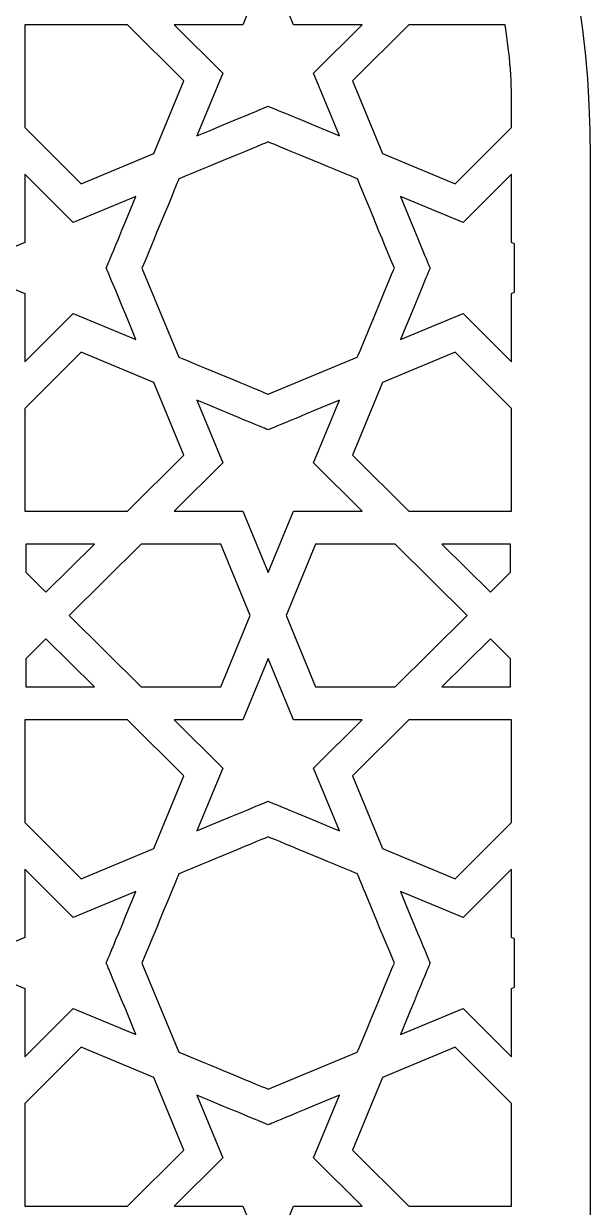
# Model space of a CAD drawing. Header units: millimetres. Extents: x -47 to 47, y -100 to 100.
# Drawn here: x 21 to 47.1, y 4.6 to 59.3 of the extents above; entities that cross this region are included whole.
import ezdxf

# ---------------------------------------------------------------- set-up
doc = ezdxf.new("R2010")
doc.units = ezdxf.units.MM
doc.header["$MEASUREMENT"] = 0
doc.layers.add('layer 1', color=7, linetype='Continuous')

msp = doc.modelspace()

# ---------------------------------------------------------------- linework, layer by layer
at = {"layer": 'layer 1', "color": 250}
for points, knots in [([(0.1101, 100.1639), (-25.8829, 100.1639), (-46.9195, 79.1295), (-46.9195, 53.134), (-46.9195, 53.134), (-46.9195, 53.134), (-46.9195, -99.8361), (-46.9195, -99.8361), (-46.9195, -99.8361), (-46.9195, -99.8361), (47.1403, -99.8361), (47.1403, -99.8361), (47.1403, -99.8361), (47.1403, -99.8361), (47.1403, 53.134), (47.1403, 53.134), (47.1403, 53.134), (47.1403, 79.1164), (26.1165, 100.1639), (0.1101, 100.1639)], [0, 0, 0, 0, 0.1666667, 0.1666667, 0.1666667, 0.1666667, 0.3333333, 0.3333333, 0.3333333, 0.3333333, 0.5, 0.5, 0.5, 0.5, 0.6666667, 0.6666667, 0.6666667, 0.6666667, 1, 1, 1, 1]), ([(32.2753, 55.4757), (32.0657, 55.3879), (32.4785, 55.559), (28.9807, 54.1094), (28.9807, 54.1094), (28.9807, 54.1094), (30.1798, 57.0004), (30.1798, 57.0004), (30.1798, 57.0004), (30.1798, 57.0004), (27.9389, 59.231), (27.9389, 59.231), (27.9389, 59.231), (27.9389, 59.231), (31.1037, 59.231), (31.1037, 59.231), (31.1037, 59.231), (31.1037, 59.231), (32.2753, 62.0607), (32.2753, 62.0607), (32.2753, 62.0607), (32.2753, 62.0607), (33.4472, 59.231), (33.4472, 59.231), (33.4472, 59.231), (33.4472, 59.231), (36.612, 59.231), (36.612, 59.231), (36.612, 59.231), (36.612, 59.231), (34.3708, 57.0004), (34.3708, 57.0004), (34.3708, 57.0004), (34.3708, 57.0004), (35.5702, 54.1094), (35.5702, 54.1094), (35.5702, 54.1094), (32.1807, 55.5145), (32.506, 55.3791), (32.2753, 55.4757)], [0, 0, 0, 0, 0.0909091, 0.0909091, 0.0909091, 0.0909091, 0.1818182, 0.1818182, 0.1818182, 0.1818182, 0.2727273, 0.2727273, 0.2727273, 0.2727273, 0.3636364, 0.3636364, 0.3636364, 0.3636364, 0.4545455, 0.4545455, 0.4545455, 0.4545455, 0.5454545, 0.5454545, 0.5454545, 0.5454545, 0.6363636, 0.6363636, 0.6363636, 0.6363636, 0.7272727, 0.7272727, 0.7272727, 0.7272727, 0.8181818, 0.8181818, 0.8181818, 0.8181818, 1, 1, 1, 1]), ([(26.9928, 53.2874), (26.9928, 53.2874), (23.64, 51.8968), (23.64, 51.8968), (23.64, 51.8968), (23.64, 51.8968), (21.0506, 54.4982), (21.0506, 54.4982), (21.0506, 54.4982), (21.0506, 54.4982), (21.0506, 59.231), (21.0506, 59.231), (21.0506, 59.231), (21.0506, 59.231), (25.7838, 59.231), (25.7838, 59.231), (25.7838, 59.231), (25.7838, 59.231), (28.3852, 56.642), (28.3852, 56.642), (28.3852, 56.642), (28.3852, 56.642), (26.9928, 53.2874), (26.9928, 53.2874)], [0, 0, 0, 0, 0.1428571, 0.1428571, 0.1428571, 0.1428571, 0.2857143, 0.2857143, 0.2857143, 0.2857143, 0.4285714, 0.4285714, 0.4285714, 0.4285714, 0.5714286, 0.5714286, 0.5714286, 0.5714286, 0.7142857, 0.7142857, 0.7142857, 0.7142857, 1, 1, 1, 1]), ([(43.5, 54.4982), (43.5, 54.4982), (40.9109, 51.8968), (40.9109, 51.8968), (40.9109, 51.8968), (40.9109, 51.8968), (37.5564, 53.2878), (37.5564, 53.2878), (37.5564, 53.2878), (37.5564, 53.2878), (36.1654, 56.642), (36.1654, 56.642), (36.1654, 56.642), (36.1654, 56.642), (38.7671, 59.231), (38.7671, 59.231), (38.7671, 59.231), (38.7671, 59.231), (43.2177, 59.231), (43.2177, 59.231), (43.2177, 59.231), (43.5536, 56.8551), (43.5014, 56.3563), (43.5, 54.4982)], [0, 0, 0, 0, 0.1428571, 0.1428571, 0.1428571, 0.1428571, 0.2857143, 0.2857143, 0.2857143, 0.2857143, 0.4285714, 0.4285714, 0.4285714, 0.4285714, 0.5714286, 0.5714286, 0.5714286, 0.5714286, 0.7142857, 0.7142857, 0.7142857, 0.7142857, 1, 1, 1, 1]), ([(36.3897, 43.8902), (36.3897, 43.8902), (32.2753, 42.1841), (32.2753, 42.1841), (32.2753, 42.1841), (31.9945, 42.3005), (28.799, 43.6256), (28.1594, 43.8905), (28.1594, 43.8905), (28.1594, 43.8905), (26.453, 48.0064), (26.453, 48.0064), (26.453, 48.0064), (27.1914, 49.7882), (28.007, 51.7504), (28.1531, 52.1198), (28.1531, 52.1198), (28.647, 52.3254), (31.7532, 53.6127), (32.2753, 53.829), (32.2753, 53.829), (32.7977, 53.6124), (35.9032, 52.3254), (36.3975, 52.1198), (36.3975, 52.1198), (36.546, 51.7437), (37.9398, 48.3863), (38.0979, 48.0064), (38.0979, 48.0064), (37.8823, 47.486), (36.6021, 44.3971), (36.3897, 43.8902)], [0, 0, 0, 0, 0.1111111, 0.1111111, 0.1111111, 0.1111111, 0.2222222, 0.2222222, 0.2222222, 0.2222222, 0.3333333, 0.3333333, 0.3333333, 0.3333333, 0.4444444, 0.4444444, 0.4444444, 0.4444444, 0.5555556, 0.5555556, 0.5555556, 0.5555556, 0.6666667, 0.6666667, 0.6666667, 0.6666667, 0.7777778, 0.7777778, 0.7777778, 0.7777778, 1, 1, 1, 1]), ([(24.8059, 48.0064), (24.9075, 47.7651), (24.735, 48.1803), (26.1726, 44.7118), (26.1726, 44.7118), (26.1726, 44.7118), (23.2816, 45.9109), (23.2816, 45.9109), (23.2816, 45.9109), (23.2816, 45.9109), (21.0506, 43.67), (21.0506, 43.67), (21.0506, 43.67), (21.0506, 43.67), (21.0506, 46.8348), (21.0506, 46.8348), (21.0506, 46.8348), (21.0506, 46.8348), (18.221, 48.0064), (18.221, 48.0064), (18.221, 48.0064), (18.221, 48.0064), (21.0506, 49.1783), (21.0506, 49.1783), (21.0506, 49.1783), (21.0506, 49.1783), (21.0506, 52.3431), (21.0506, 52.3431), (21.0506, 52.3431), (21.0506, 52.3431), (23.2816, 50.1022), (23.2816, 50.1022), (23.2816, 50.1022), (23.2816, 50.1022), (26.1726, 51.3013), (26.1726, 51.3013), (26.1726, 51.3013), (24.7576, 47.8875), (24.9132, 48.2621), (24.8059, 48.0064)], [0, 0, 0, 0, 0.0909091, 0.0909091, 0.0909091, 0.0909091, 0.1818182, 0.1818182, 0.1818182, 0.1818182, 0.2727273, 0.2727273, 0.2727273, 0.2727273, 0.3636364, 0.3636364, 0.3636364, 0.3636364, 0.4545455, 0.4545455, 0.4545455, 0.4545455, 0.5454545, 0.5454545, 0.5454545, 0.5454545, 0.6363636, 0.6363636, 0.6363636, 0.6363636, 0.7272727, 0.7272727, 0.7272727, 0.7272727, 0.8181818, 0.8181818, 0.8181818, 0.8181818, 1, 1, 1, 1]), ([(43.6414, 49.1197), (43.6414, 49.1197), (43.6414, 46.8934), (43.6414, 46.8934), (43.6414, 46.8934), (43.6414, 46.8934), (43.5, 46.8348), (43.5, 46.8348), (43.5, 46.8348), (43.5, 46.8348), (43.5, 43.67), (43.5, 43.67), (43.5, 43.67), (43.5, 43.67), (41.2697, 45.9109), (41.2697, 45.9109), (41.2697, 45.9109), (41.2697, 45.9109), (38.378, 44.7118), (38.378, 44.7118), (38.378, 44.7118), (39.7894, 48.1168), (39.654, 47.7908), (39.7446, 48.0064), (39.7446, 48.0064), (39.6557, 48.2184), (39.8011, 47.8684), (38.378, 51.3013), (38.378, 51.3013), (38.378, 51.3013), (41.2697, 50.1022), (41.2697, 50.1022), (41.2697, 50.1022), (41.2697, 50.1022), (43.5, 52.3427), (43.5, 52.3427), (43.5, 52.3427), (43.5, 52.3427), (43.5, 49.1783), (43.5, 49.1783), (43.5, 49.1783), (43.5, 49.1783), (43.6414, 49.1197), (43.6414, 49.1197)], [0, 0, 0, 0, 0.0833333, 0.0833333, 0.0833333, 0.0833333, 0.1666667, 0.1666667, 0.1666667, 0.1666667, 0.25, 0.25, 0.25, 0.25, 0.3333333, 0.3333333, 0.3333333, 0.3333333, 0.4166667, 0.4166667, 0.4166667, 0.4166667, 0.5, 0.5, 0.5, 0.5, 0.5833333, 0.5833333, 0.5833333, 0.5833333, 0.6666667, 0.6666667, 0.6666667, 0.6666667, 0.75, 0.75, 0.75, 0.75, 0.8333333, 0.8333333, 0.8333333, 0.8333333, 1, 1, 1, 1]), ([(26.9938, 42.7249), (26.9938, 42.7249), (28.3852, 39.3707), (28.3852, 39.3707), (28.3852, 39.3707), (28.3852, 39.3707), (25.7838, 36.782), (25.7838, 36.782), (25.7838, 36.782), (25.7838, 36.782), (21.0506, 36.782), (21.0506, 36.782), (21.0506, 36.782), (21.0506, 36.782), (21.0506, 41.5149), (21.0506, 41.5149), (21.0506, 41.5149), (21.0506, 41.5149), (23.64, 44.1163), (23.64, 44.1163), (23.64, 44.1163), (23.64, 44.1163), (26.9938, 42.7249), (26.9938, 42.7249)], [0, 0, 0, 0, 0.1428571, 0.1428571, 0.1428571, 0.1428571, 0.2857143, 0.2857143, 0.2857143, 0.2857143, 0.4285714, 0.4285714, 0.4285714, 0.4285714, 0.5714286, 0.5714286, 0.5714286, 0.5714286, 0.7142857, 0.7142857, 0.7142857, 0.7142857, 1, 1, 1, 1]), ([(37.5567, 42.7249), (37.5567, 42.7249), (40.9109, 44.1163), (40.9109, 44.1163), (40.9109, 44.1163), (40.9109, 44.1163), (43.5, 41.5149), (43.5, 41.5149), (43.5, 41.5149), (43.5, 41.5149), (43.5, 36.782), (43.5, 36.782), (43.5, 36.782), (43.5, 36.782), (38.7671, 36.782), (38.7671, 36.782), (38.7671, 36.782), (38.7671, 36.782), (36.1654, 39.3707), (36.1654, 39.3707), (36.1654, 39.3707), (36.1654, 39.3707), (37.5567, 42.7249), (37.5567, 42.7249)], [0, 0, 0, 0, 0.1428571, 0.1428571, 0.1428571, 0.1428571, 0.2857143, 0.2857143, 0.2857143, 0.2857143, 0.4285714, 0.4285714, 0.4285714, 0.4285714, 0.5714286, 0.5714286, 0.5714286, 0.5714286, 0.7142857, 0.7142857, 0.7142857, 0.7142857, 1, 1, 1, 1]), ([(33.4472, 36.782), (33.4472, 36.782), (32.2753, 33.9524), (32.2753, 33.9524), (32.2753, 33.9524), (32.2753, 33.9524), (31.1037, 36.782), (31.1037, 36.782), (31.1037, 36.782), (31.1037, 36.782), (27.9389, 36.782), (27.9389, 36.782), (27.9389, 36.782), (27.9389, 36.782), (30.1798, 39.0126), (30.1798, 39.0126), (30.1798, 39.0126), (30.1798, 39.0126), (28.9807, 41.9037), (28.9807, 41.9037), (28.9807, 41.9037), (32.4069, 40.4834), (32.0696, 40.6234), (32.2753, 40.537), (32.2753, 40.537), (32.4697, 40.6188), (32.1137, 40.471), (35.5702, 41.9037), (35.5702, 41.9037), (35.5702, 41.9037), (34.3708, 39.0126), (34.3708, 39.0126), (34.3708, 39.0126), (34.3708, 39.0126), (36.612, 36.782), (36.612, 36.782), (36.612, 36.782), (36.612, 36.782), (33.4472, 36.782), (33.4472, 36.782)], [0, 0, 0, 0, 0.0909091, 0.0909091, 0.0909091, 0.0909091, 0.1818182, 0.1818182, 0.1818182, 0.1818182, 0.2727273, 0.2727273, 0.2727273, 0.2727273, 0.3636364, 0.3636364, 0.3636364, 0.3636364, 0.4545455, 0.4545455, 0.4545455, 0.4545455, 0.5454545, 0.5454545, 0.5454545, 0.5454545, 0.6363636, 0.6363636, 0.6363636, 0.6363636, 0.7272727, 0.7272727, 0.7272727, 0.7272727, 0.8181818, 0.8181818, 0.8181818, 0.8181818, 1, 1, 1, 1]), ([(24.2549, 35.2612), (24.2549, 35.2612), (22.0186, 33.0359), (22.0186, 33.0359), (22.0186, 33.0359), (22.0186, 33.0359), (21.0862, 33.9602), (21.0862, 33.9602), (21.0862, 33.9602), (21.0862, 33.9602), (21.0862, 35.2612), (21.0862, 35.2612), (21.0862, 35.2612), (21.0862, 35.2612), (24.2549, 35.2612), (24.2549, 35.2612)], [0, 0, 0, 0, 0.2, 0.2, 0.2, 0.2, 0.4, 0.4, 0.4, 0.4, 0.6, 0.6, 0.6, 0.6, 1, 1, 1, 1]), ([(30.087, 28.6681), (30.087, 28.6681), (26.4118, 28.6681), (26.4118, 28.6681), (26.4118, 28.6681), (26.4118, 28.6681), (23.0981, 31.9649), (23.0981, 31.9649), (23.0981, 31.9649), (23.0981, 31.9649), (26.4118, 35.2612), (26.4118, 35.2612), (26.4118, 35.2612), (26.4118, 35.2612), (30.087, 35.2612), (30.087, 35.2612), (30.087, 35.2612), (30.087, 35.2612), (31.4523, 31.9649), (31.4523, 31.9649), (31.4523, 31.9649), (31.4523, 31.9649), (30.087, 28.6681), (30.087, 28.6681)], [0, 0, 0, 0, 0.1428571, 0.1428571, 0.1428571, 0.1428571, 0.2857143, 0.2857143, 0.2857143, 0.2857143, 0.4285714, 0.4285714, 0.4285714, 0.4285714, 0.5714286, 0.5714286, 0.5714286, 0.5714286, 0.7142857, 0.7142857, 0.7142857, 0.7142857, 1, 1, 1, 1]), ([(34.4636, 28.6681), (34.4636, 28.6681), (33.0987, 31.9649), (33.0987, 31.9649), (33.0987, 31.9649), (33.0987, 31.9649), (34.4636, 35.2612), (34.4636, 35.2612), (34.4636, 35.2612), (34.4636, 35.2612), (38.1392, 35.2612), (38.1392, 35.2612), (38.1392, 35.2612), (38.1392, 35.2612), (41.4524, 31.9649), (41.4524, 31.9649), (41.4524, 31.9649), (41.4524, 31.9649), (38.1392, 28.6681), (38.1392, 28.6681), (38.1392, 28.6681), (38.1392, 28.6681), (34.4636, 28.6681), (34.4636, 28.6681)], [0, 0, 0, 0, 0.1428571, 0.1428571, 0.1428571, 0.1428571, 0.2857143, 0.2857143, 0.2857143, 0.2857143, 0.4285714, 0.4285714, 0.4285714, 0.4285714, 0.5714286, 0.5714286, 0.5714286, 0.5714286, 0.7142857, 0.7142857, 0.7142857, 0.7142857, 1, 1, 1, 1]), ([(43.4643, 35.2612), (43.4643, 35.2612), (43.4643, 33.9602), (43.4643, 33.9602), (43.4643, 33.9602), (43.4643, 33.9602), (42.5319, 33.0359), (42.5319, 33.0359), (42.5319, 33.0359), (42.5319, 33.0359), (40.2957, 35.2612), (40.2957, 35.2612), (40.2957, 35.2612), (40.2957, 35.2612), (43.4643, 35.2612), (43.4643, 35.2612)], [0, 0, 0, 0, 0.2, 0.2, 0.2, 0.2, 0.4, 0.4, 0.4, 0.4, 0.6, 0.6, 0.6, 0.6, 1, 1, 1, 1]), ([(21.0862, 28.6681), (21.0862, 28.6681), (21.0862, 29.9692), (21.0862, 29.9692), (21.0862, 29.9692), (21.0862, 29.9692), (22.0186, 30.8935), (22.0186, 30.8935), (22.0186, 30.8935), (22.0186, 30.8935), (24.2549, 28.6681), (24.2549, 28.6681), (24.2549, 28.6681), (24.2549, 28.6681), (21.0862, 28.6681), (21.0862, 28.6681)], [0, 0, 0, 0, 0.2, 0.2, 0.2, 0.2, 0.4, 0.4, 0.4, 0.4, 0.6, 0.6, 0.6, 0.6, 1, 1, 1, 1]), ([(40.2957, 28.6681), (40.2957, 28.6681), (42.5319, 30.8935), (42.5319, 30.8935), (42.5319, 30.8935), (42.5319, 30.8935), (43.4643, 29.9692), (43.4643, 29.9692), (43.4643, 29.9692), (43.4643, 29.9692), (43.4643, 28.6681), (43.4643, 28.6681), (43.4643, 28.6681), (43.4643, 28.6681), (40.2957, 28.6681), (40.2957, 28.6681)], [0, 0, 0, 0, 0.2, 0.2, 0.2, 0.2, 0.4, 0.4, 0.4, 0.4, 0.6, 0.6, 0.6, 0.6, 1, 1, 1, 1]), ([(32.2753, 23.3924), (32.0809, 23.3105), (32.4817, 23.4767), (28.9807, 22.0257), (28.9807, 22.0257), (28.9807, 22.0257), (30.1798, 24.9171), (30.1798, 24.9171), (30.1798, 24.9171), (30.1798, 24.9171), (27.9389, 27.1473), (27.9389, 27.1473), (27.9389, 27.1473), (27.9389, 27.1473), (31.1037, 27.1473), (31.1037, 27.1473), (31.1037, 27.1473), (31.1037, 27.1473), (32.2753, 29.977), (32.2753, 29.977), (32.2753, 29.977), (32.2753, 29.977), (33.4472, 27.1473), (33.4472, 27.1473), (33.4472, 27.1473), (33.4472, 27.1473), (36.612, 27.1473), (36.612, 27.1473), (36.612, 27.1473), (36.612, 27.1473), (34.3708, 24.9171), (34.3708, 24.9171), (34.3708, 24.9171), (34.3708, 24.9171), (35.5702, 22.0257), (35.5702, 22.0257), (35.5702, 22.0257), (32.1578, 23.44), (32.4922, 23.301), (32.2753, 23.3924)], [0, 0, 0, 0, 0.0909091, 0.0909091, 0.0909091, 0.0909091, 0.1818182, 0.1818182, 0.1818182, 0.1818182, 0.2727273, 0.2727273, 0.2727273, 0.2727273, 0.3636364, 0.3636364, 0.3636364, 0.3636364, 0.4545455, 0.4545455, 0.4545455, 0.4545455, 0.5454545, 0.5454545, 0.5454545, 0.5454545, 0.6363636, 0.6363636, 0.6363636, 0.6363636, 0.7272727, 0.7272727, 0.7272727, 0.7272727, 0.8181818, 0.8181818, 0.8181818, 0.8181818, 1, 1, 1, 1]), ([(21.0506, 22.4145), (21.0506, 22.4145), (21.0506, 27.1473), (21.0506, 27.1473), (21.0506, 27.1473), (21.0506, 27.1473), (25.7838, 27.1473), (25.7838, 27.1473), (25.7838, 27.1473), (25.7838, 27.1473), (28.3852, 24.5583), (28.3852, 24.5583), (28.3852, 24.5583), (28.3852, 24.5583), (26.9928, 21.2037), (26.9928, 21.2037), (26.9928, 21.2037), (26.9928, 21.2037), (23.64, 19.8131), (23.64, 19.8131), (23.64, 19.8131), (23.64, 19.8131), (21.0506, 22.4145), (21.0506, 22.4145)], [0, 0, 0, 0, 0.1428571, 0.1428571, 0.1428571, 0.1428571, 0.2857143, 0.2857143, 0.2857143, 0.2857143, 0.4285714, 0.4285714, 0.4285714, 0.4285714, 0.5714286, 0.5714286, 0.5714286, 0.5714286, 0.7142857, 0.7142857, 0.7142857, 0.7142857, 1, 1, 1, 1]), ([(43.5, 22.4145), (43.5, 22.4145), (40.9109, 19.8131), (40.9109, 19.8131), (40.9109, 19.8131), (40.9109, 19.8131), (37.5564, 21.2044), (37.5564, 21.2044), (37.5564, 21.2044), (37.5564, 21.2044), (36.1654, 24.5583), (36.1654, 24.5583), (36.1654, 24.5583), (36.1654, 24.5583), (38.7671, 27.1473), (38.7671, 27.1473), (38.7671, 27.1473), (38.7671, 27.1473), (43.5, 27.1473), (43.5, 27.1473), (43.5, 27.1473), (43.5, 27.1473), (43.5, 22.4145), (43.5, 22.4145)], [0, 0, 0, 0, 0.1428571, 0.1428571, 0.1428571, 0.1428571, 0.2857143, 0.2857143, 0.2857143, 0.2857143, 0.4285714, 0.4285714, 0.4285714, 0.4285714, 0.5714286, 0.5714286, 0.5714286, 0.5714286, 0.7142857, 0.7142857, 0.7142857, 0.7142857, 1, 1, 1, 1]), ([(36.3897, 11.8064), (36.3897, 11.8064), (32.2753, 10.1004), (32.2753, 10.1004), (32.2753, 10.1004), (31.7539, 10.3166), (28.6519, 11.6029), (28.1594, 11.8068), (28.1594, 11.8068), (28.1594, 11.8068), (26.453, 15.9226), (26.453, 15.9226), (26.453, 15.9226), (27.1688, 17.6512), (27.9975, 19.6416), (28.1531, 20.036), (28.1531, 20.036), (28.647, 20.2417), (31.7532, 21.529), (32.2753, 21.7452), (32.2753, 21.7452), (32.7977, 21.5286), (35.9032, 20.2417), (36.3975, 20.036), (36.3975, 20.036), (36.4853, 19.8138), (36.7139, 19.2574), (38.0979, 15.9226), (38.0979, 15.9226), (37.8823, 15.4023), (36.6021, 12.3137), (36.3897, 11.8064)], [0, 0, 0, 0, 0.1111111, 0.1111111, 0.1111111, 0.1111111, 0.2222222, 0.2222222, 0.2222222, 0.2222222, 0.3333333, 0.3333333, 0.3333333, 0.3333333, 0.4444444, 0.4444444, 0.4444444, 0.4444444, 0.5555556, 0.5555556, 0.5555556, 0.5555556, 0.6666667, 0.6666667, 0.6666667, 0.6666667, 0.7777778, 0.7777778, 0.7777778, 0.7777778, 1, 1, 1, 1]), ([(26.1726, 12.628), (26.1726, 12.628), (23.2816, 13.8271), (23.2816, 13.8271), (23.2816, 13.8271), (23.2816, 13.8271), (21.0506, 11.5863), (21.0506, 11.5863), (21.0506, 11.5863), (21.0506, 11.5863), (21.0506, 14.7511), (21.0506, 14.7511), (21.0506, 14.7511), (21.0506, 14.7511), (18.221, 15.9226), (18.221, 15.9226), (18.221, 15.9226), (18.221, 15.9226), (21.0506, 17.0946), (21.0506, 17.0946), (21.0506, 17.0946), (21.0506, 17.0946), (21.0506, 20.2593), (21.0506, 20.2593), (21.0506, 20.2593), (21.0506, 20.2593), (23.2816, 18.0185), (23.2816, 18.0185), (23.2816, 18.0185), (23.2816, 18.0185), (26.1726, 19.2176), (26.1726, 19.2176), (26.1726, 19.2176), (24.7689, 15.8309), (24.9054, 16.1597), (24.8059, 15.9226), (24.8059, 15.9226), (24.9033, 15.6909), (24.717, 16.1399), (26.1726, 12.628)], [0, 0, 0, 0, 0.0909091, 0.0909091, 0.0909091, 0.0909091, 0.1818182, 0.1818182, 0.1818182, 0.1818182, 0.2727273, 0.2727273, 0.2727273, 0.2727273, 0.3636364, 0.3636364, 0.3636364, 0.3636364, 0.4545455, 0.4545455, 0.4545455, 0.4545455, 0.5454545, 0.5454545, 0.5454545, 0.5454545, 0.6363636, 0.6363636, 0.6363636, 0.6363636, 0.7272727, 0.7272727, 0.7272727, 0.7272727, 0.8181818, 0.8181818, 0.8181818, 0.8181818, 1, 1, 1, 1]), ([(43.6414, 17.036), (43.6414, 17.036), (43.6414, 14.8096), (43.6414, 14.8096), (43.6414, 14.8096), (43.6414, 14.8096), (43.5, 14.7511), (43.5, 14.7511), (43.5, 14.7511), (43.5, 14.7511), (43.5, 11.5863), (43.5, 11.5863), (43.5, 11.5863), (43.5, 11.5863), (41.2697, 13.8271), (41.2697, 13.8271), (41.2697, 13.8271), (41.2697, 13.8271), (38.378, 12.628), (38.378, 12.628), (38.378, 12.628), (39.794, 16.0436), (39.6346, 15.6598), (39.7446, 15.9226), (39.7446, 15.9226), (39.637, 16.1795), (39.8237, 15.7304), (38.378, 19.2176), (38.378, 19.2176), (38.378, 19.2176), (41.2697, 18.0185), (41.2697, 18.0185), (41.2697, 18.0185), (41.2697, 18.0185), (43.5, 20.2593), (43.5, 20.2593), (43.5, 20.2593), (43.5, 20.2593), (43.5, 17.0946), (43.5, 17.0946), (43.5, 17.0946), (43.5, 17.0946), (43.6414, 17.036), (43.6414, 17.036)], [0, 0, 0, 0, 0.0833333, 0.0833333, 0.0833333, 0.0833333, 0.1666667, 0.1666667, 0.1666667, 0.1666667, 0.25, 0.25, 0.25, 0.25, 0.3333333, 0.3333333, 0.3333333, 0.3333333, 0.4166667, 0.4166667, 0.4166667, 0.4166667, 0.5, 0.5, 0.5, 0.5, 0.5833333, 0.5833333, 0.5833333, 0.5833333, 0.6666667, 0.6666667, 0.6666667, 0.6666667, 0.75, 0.75, 0.75, 0.75, 0.8333333, 0.8333333, 0.8333333, 0.8333333, 1, 1, 1, 1]), ([(21.0506, 4.6983), (21.0506, 4.6983), (21.0506, 9.4312), (21.0506, 9.4312), (21.0506, 9.4312), (21.0506, 9.4312), (23.64, 12.0326), (23.64, 12.0326), (23.64, 12.0326), (23.64, 12.0326), (26.9938, 10.6416), (26.9938, 10.6416), (26.9938, 10.6416), (26.9938, 10.6416), (28.3852, 7.2873), (28.3852, 7.2873), (28.3852, 7.2873), (28.3852, 7.2873), (25.7838, 4.6983), (25.7838, 4.6983), (25.7838, 4.6983), (25.7838, 4.6983), (21.0506, 4.6983), (21.0506, 4.6983)], [0, 0, 0, 0, 0.1428571, 0.1428571, 0.1428571, 0.1428571, 0.2857143, 0.2857143, 0.2857143, 0.2857143, 0.4285714, 0.4285714, 0.4285714, 0.4285714, 0.5714286, 0.5714286, 0.5714286, 0.5714286, 0.7142857, 0.7142857, 0.7142857, 0.7142857, 1, 1, 1, 1]), ([(37.5571, 10.6416), (37.5571, 10.6416), (40.9109, 12.0326), (40.9109, 12.0326), (40.9109, 12.0326), (40.9109, 12.0326), (43.5, 9.4312), (43.5, 9.4312), (43.5, 9.4312), (43.5, 9.4312), (43.5, 4.6983), (43.5, 4.6983), (43.5, 4.6983), (43.5, 4.6983), (38.7671, 4.6983), (38.7671, 4.6983), (38.7671, 4.6983), (38.7671, 4.6983), (36.1654, 7.2873), (36.1654, 7.2873), (36.1654, 7.2873), (36.1654, 7.2873), (37.5571, 10.6416), (37.5571, 10.6416)], [0, 0, 0, 0, 0.1428571, 0.1428571, 0.1428571, 0.1428571, 0.2857143, 0.2857143, 0.2857143, 0.2857143, 0.4285714, 0.4285714, 0.4285714, 0.4285714, 0.5714286, 0.5714286, 0.5714286, 0.5714286, 0.7142857, 0.7142857, 0.7142857, 0.7142857, 1, 1, 1, 1]), ([(33.4472, 4.6983), (33.4472, 4.6983), (32.2753, 1.8687), (32.2753, 1.8687), (32.2753, 1.8687), (32.2753, 1.8687), (31.1037, 4.6983), (31.1037, 4.6983), (31.1037, 4.6983), (31.1037, 4.6983), (27.9389, 4.6983), (27.9389, 4.6983), (27.9389, 4.6983), (27.9389, 4.6983), (30.1798, 6.9286), (30.1798, 6.9286), (30.1798, 6.9286), (30.1798, 6.9286), (28.9807, 9.8199), (28.9807, 9.8199), (28.9807, 9.8199), (32.3617, 8.4187), (32.0442, 8.5506), (32.2753, 8.4533), (32.2753, 8.4533), (32.4817, 8.5404), (32.1349, 8.3961), (35.5702, 9.8199), (35.5702, 9.8199), (35.5702, 9.8199), (34.3708, 6.9286), (34.3708, 6.9286), (34.3708, 6.9286), (34.3708, 6.9286), (36.612, 4.6983), (36.612, 4.6983), (36.612, 4.6983), (36.612, 4.6983), (33.4472, 4.6983), (33.4472, 4.6983)], [0, 0, 0, 0, 0.0909091, 0.0909091, 0.0909091, 0.0909091, 0.1818182, 0.1818182, 0.1818182, 0.1818182, 0.2727273, 0.2727273, 0.2727273, 0.2727273, 0.3636364, 0.3636364, 0.3636364, 0.3636364, 0.4545455, 0.4545455, 0.4545455, 0.4545455, 0.5454545, 0.5454545, 0.5454545, 0.5454545, 0.6363636, 0.6363636, 0.6363636, 0.6363636, 0.7272727, 0.7272727, 0.7272727, 0.7272727, 0.8181818, 0.8181818, 0.8181818, 0.8181818, 1, 1, 1, 1])]:
    msp.add_open_spline(points, degree=3, knots=knots, dxfattribs=at)

doc.saveas('drawing.dxf')
